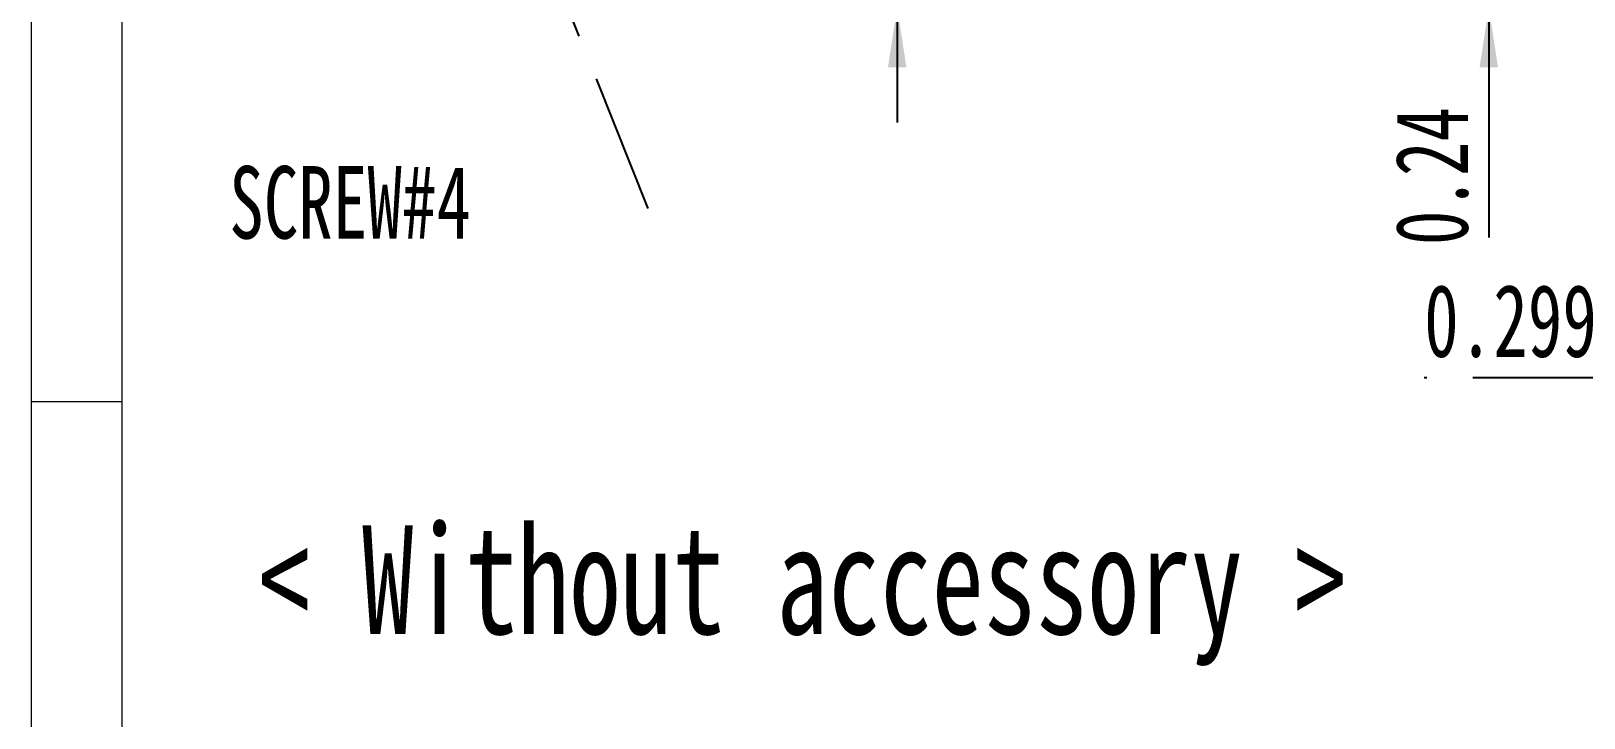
# Paper-space layout '시트1-ENG' of a CAD drawing. Header units: inches. Extents: x 0.2 to 16.3, y 0.2 to 11.5.
# Drawn here: x 0.197 to 3.568, y 5.159 to 6.651 of the extents above; entities that cross this region are included whole.
import ezdxf

# ---------------------------------------------------------------- set-up
doc = ezdxf.new("R2010")
doc.units = ezdxf.units.IN
doc.header["$MEASUREMENT"] = 0
doc.linetypes.add('CENTERX2', pattern=[0.8, 0.5, -0.1, 0.1, -0.1])
doc.layers.add('CENTER_LINE', color=7, linetype='CENTERX2')
doc.styles.add('SLDTEXTSTYLE0', font='TXT', dxfattribs={"width": 0.7})
doc.dimstyles.new('SLDDIMSTYLE4', dxfattribs={"dimtxt": 0.15748, "dimasz": 0.13, "dimexe": 0, "dimexo": 0.0625, "dimgap": 0.03937, "dimtad": 1, "dimdec": 3, "dimrnd": 1e-09, "dimdsep": 46, "dimtxsty": 'SLDTEXTSTYLE0', "dimsah": 1, "dimcen": 0.09, "dimadec": 0, "dimazin": 2, "dimtfac": 1, "dimtdec": 3, "dimtmove": 0, "dimatfit": 0, "dimfxl": 1, "dimfrac": 2, "dimtolj": 1, "dimtzin": 12, "dimarcsym": 0})
doc.dimstyles.new('SLDDIMSTYLE9', dxfattribs={"dimtxt": 0.18, "dimasz": 0.13, "dimexe": 0, "dimexo": 0.0625, "dimgap": 0, "dimtad": 0, "dimtih": 1, "dimtoh": 1, "dimdec": 0, "dimrnd": 1e-09, "dimzin": 0, "dimdsep": 46, "dimtxsty": 'Standard', "dimsah": 1, "dimcen": 0.09, "dimadec": 0, "dimazin": 0, "dimtfac": 0.13, "dimtdec": 0, "dimtofl": 0, "dimtmove": 0, "dimatfit": 3, "dimfxl": 1, "dimfrac": 2, "dimtolj": 1, "dimtzin": 0, "dimarcsym": 0})

# ---------------------------------------------------------------- blocks, each defined once
blk = doc.blocks.new('_D_42')
at = {"layer": 'CENTER_LINE'}
for p, q in [((3.8265, 7.1066), (3.8265, 5.8582)), ((4.1257, 7.1118), (4.1257, 5.8582)), ((3.8265, 5.8976), (3.221, 5.8976)), ((3.8265, 5.8976), (4.1257, 5.8976)), ((4.1257, 5.8976), (4.3757, 5.8976))]:
    blk.add_line(p, q, dxfattribs=at)
for points in [[(3.8265, 5.8976), (3.6965, 5.9176), (3.6965, 5.8776)], [(4.1257, 5.8976), (4.2557, 5.8776), (4.2557, 5.9176)]]:
    blk.add_solid(points, dxfattribs=at)
at = {"layer": 'CENTER_LINE', "insert": (3.221, 6.1006), "char_height": 0.15748, "attachment_point": 1, "style": 'SLDTEXTSTYLE0'}
blk.add_mtext('0.299', dxfattribs=at)
blk = doc.blocks.new('_D_56')
at = {"layer": 'CENTER_LINE'}
for p, q in [((3.3613, 6.9426), (3.3613, 7.1926)), ((4.6572, 6.9426), (3.3219, 6.9426)), ((3.3613, 6.7022), (3.3613, 6.9426)), ((4.669, 6.7022), (3.3219, 6.7022)), ((3.3613, 6.7022), (3.3613, 6.1859))]:
    blk.add_line(p, q, dxfattribs=at)
for points in [[(3.3613, 6.9426), (3.3813, 7.0726), (3.3413, 7.0726)], [(3.3613, 6.7022), (3.3413, 6.5722), (3.3813, 6.5722)]]:
    blk.add_solid(points, dxfattribs=at)
at = {"layer": 'CENTER_LINE', "insert": (3.1583, 6.1859), "char_height": 0.15748, "attachment_point": 1, "rotation": 90, "style": 'SLDTEXTSTYLE0'}
blk.add_mtext('0.24', dxfattribs=at)
blk = doc.blocks.new('_D_60')
at = {"layer": 'CENTER_LINE'}
for p, q in [((2.077, 7.3133), (2.077, 7.5633)), ((1.4407, 7.3133), (2.1164, 7.3133)), ((2.077, 6.7022), (2.077, 7.3133)), ((1.5677, 6.7022), (2.1164, 6.7022)), ((2.077, 6.7022), (2.077, 6.4522))]:
    blk.add_line(p, q, dxfattribs=at)
for points in [[(2.077, 7.3133), (2.097, 7.4433), (2.057, 7.4433)], [(2.077, 6.7022), (2.057, 6.5722), (2.097, 6.5722)]]:
    blk.add_solid(points, dxfattribs=at)
at = {"layer": 'CENTER_LINE', "insert": (1.874, 6.7663), "char_height": 0.15748, "attachment_point": 1, "rotation": 90, "style": 'SLDTEXTSTYLE0'}
blk.add_mtext('0.611', dxfattribs=at)
blk = doc.blocks.new('SW_NOTE_0_18')
at = {"layer": 'CENTER_LINE', "color": 0, "insert": (-0.9087, 0.0924), "char_height": 0.15748, "attachment_point": 1, "style": 'SLDTEXTSTYLE0'}
blk.add_mtext('SCREW#4', dxfattribs=at)

psp = doc.layouts.new('시트1-ENG')

# ---------------------------------------------------------------- linework, layer by layer
at = {"color": 7, "linetype": 'Continuous', "lineweight": 18}
for p, q in [((0.1969, 11.4961), (0.1969, 0.1969)), ((0.3937, 11.2992), (0.3937, 0.3937)), ((0.1969, 5.8465), (0.3937, 5.8465))]:
    psp.add_line(p, q, dxfattribs=at)

# ---------------------------------------------------------------- block references
at = {"layer": 'CENTER_LINE'}
psp.add_blockref('SW_NOTE_0_18', (1.5357, 6.2652), dxfattribs=at)

# ---------------------------------------------------------------- texts
at = {"layer": 'CENTER_LINE', "insert": (0.69, 5.5773), "char_height": 0.23622, "attachment_point": 1, "style": 'SLDTEXTSTYLE0'}
psp.add_mtext('< Without accessory >', dxfattribs=at)

# ---------------------------------------------------------------- dimensions: what is measured, and where the dimension line sits
at = {"layer": 'CENTER_LINE'}
for base, p1, p2, picture, middle in [((2.077, 7.3133), (1.5283, 6.7022), (1.4013, 7.3133), '_D_60', (2.077, 7.0078)), ((3.3613, 6.9426), (4.7084, 6.7022), (4.6966, 6.9426), '_D_56', (3.3613, 6.3747))]:
    dim = psp.add_linear_dim(base=base, p1=p1, p2=p2, angle=90, dimstyle='SLDDIMSTYLE4', dxfattribs=at)
    dim.commit()
    dim.dimension.update_dxf_attribs({"geometry": picture, "text_midpoint": middle, "dimtype": 160})
dim = psp.add_linear_dim(base=(4.1257, 5.8976), p1=(3.8265, 7.1459), p2=(4.1257, 7.1512), dimstyle='SLDDIMSTYLE4', dxfattribs=at)
dim.commit()
dim.dimension.update_dxf_attribs({"geometry": '_D_42', "text_midpoint": (3.4625, 5.8976), "dimtype": 160})

# ---------------------------------------------------------------- leaders
psp.add_leader([(1.1268, 7.2901), (1.5357, 6.2652)], dimstyle='SLDDIMSTYLE9', dxfattribs=at)

doc.saveas('drawing.dxf')
